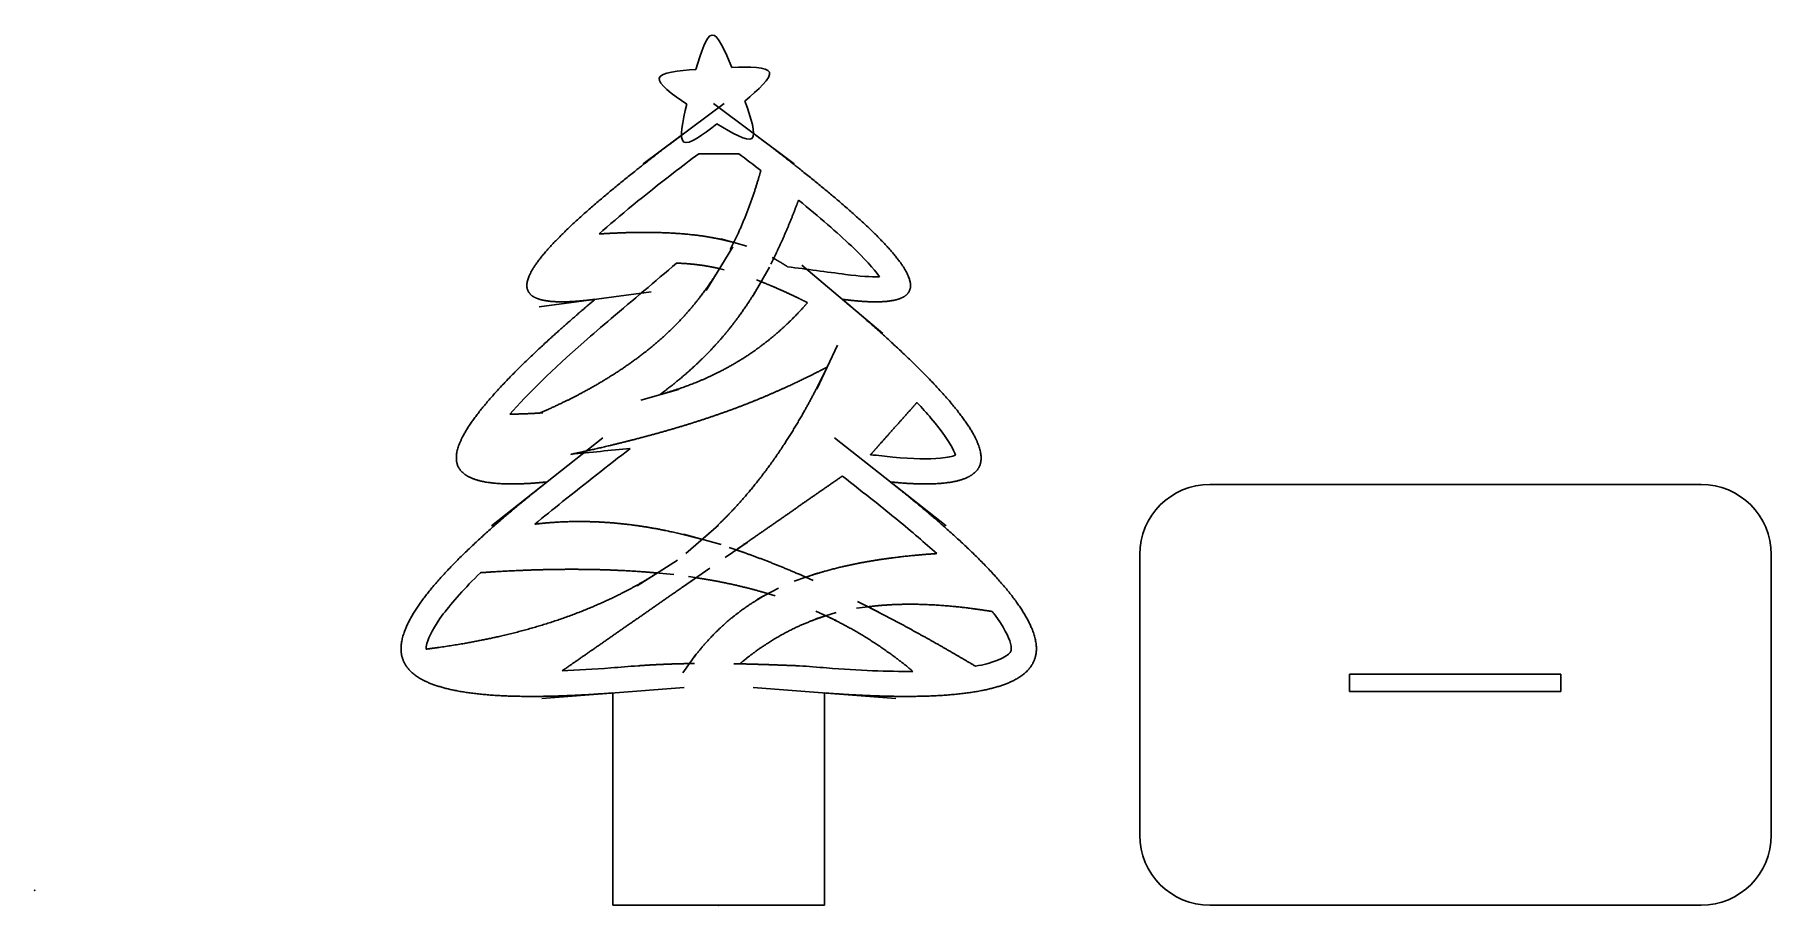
# Model space of a CAD drawing. Header units: centimetres. Extents: x -9.7 to 15, y 0 to 12.4.
import ezdxf

# ---------------------------------------------------------------- set-up
doc = ezdxf.new("R2010")
doc.units = ezdxf.units.CM
doc.header["$MEASUREMENT"] = 0
doc.layers.add('tree v4_Sketch1', color=7, linetype='Continuous')
doc.layers.add('tree v4_Sketch2', color=7, linetype='Continuous')

msp = doc.modelspace()

# ---------------------------------------------------------------- linework, layer by layer
at = {"layer": 'tree v4_Sketch1'}
for p, q in [((-1.076, 10.568), (0.076, 11.432)), ((1.076, 10.568), (-0.076, 11.432)), ((0.029, 9.5), (0.4, 9.396)), ((0.263, 9.548), (0.165, 9.349)), ((0.199, 9.387), (-0.177, 8.765)), ((0.742, 9.141), (0.822, 9.303)), ((0.761, 9.233), (0.803, 9.21)), ((-0.055, 9.091), (0.077, 9.061)), ((0.487, 8.683), (0.723, 9.096)), ((0.539, 8.915), (0.67, 8.864)), ((2.339, 8.151), (1.185, 9.127)), ((-0.963, 8.745), (-2.561, 8.533)), ((1.396, 7.358), (1.692, 7.987)), ((-1.112, 7.203), (-0.574, 7.353)), ((-2.594, 7.015), (-2.508, 7.019)), ((-3.24, 5.408), (-1.651, 6.662)), ((3.24, 5.408), (1.651, 6.662)), ((7, 6), (14, 6)), ((-0.503, 5.291), (0.035, 5.141)), ((-0.467, 5.014), (-0.001, 5.417)), ((0.094, 4.959), (0.403, 5.174)), ((0.149, 5.1), (0.347, 5.033)), ((6, 1), (6, 5)), ((15, 5), (15, 1)), ((-1.164, 4.553), (-0.589, 4.921)), ((-1.113, 4.759), (-0.64, 4.715)), ((-0.517, 4.534), (-0.128, 4.805)), ((1.076, 4.619), (1.407, 4.735)), ((1.137, 4.723), (1.347, 4.631)), ((-0.433, 4.686), (-0.212, 4.653)), ((0.554, 4.363), (0.852, 4.522)), ((0.6, 4.473), (0.805, 4.411)), ((2.293, 4.276), (1.965, 4.234)), ((1.976, 4.333), (2.282, 4.178)), ((1.675, 4.172), (1.384, 4.082)), ((1.386, 4.194), (1.673, 4.059)), ((-0.51, 3.316), (-0.325, 3.577)), ((-0.493, 3.445), (-0.343, 3.447)), ((0.213, 3.443), (0.387, 3.44)), ((8.99, 3.294), (12, 3.294)), ((8.99, 3.049), (8.99, 3.294)), ((12, 3.294), (12, 3.049)), ((-0.493, 3.106), (-2.522, 2.948)), ((-1.508, 3.027), (-1.508, 0)), ((0.493, 3.106), (2.522, 2.948)), ((1.508, 3.027), (1.508, 0)), ((12, 3.049), (8.99, 3.049)), ((-1.508, 0), (0, 0)), ((1.508, 0), (0, 0)), ((14, 0), (7, 0))]:
    msp.add_line(p, q, dxfattribs=at)
for centre, start, end in [((7, 5), 90, 180), ((14, 5), 360, 90), ((7, 1), 180, 270), ((14, 1), 270, 0)]:
    msp.add_arc(centre, 1, start, end, dxfattribs=at)
for points, degree in [([(-1.762, 8.639), (-1.862, 8.626), (-2.05, 8.605), (-2.294, 8.593), (-2.545, 8.612), (-2.725, 8.7), (-2.765, 8.856), (-2.667, 9.079), (-2.442, 9.363), (-2.102, 9.702), (-1.662, 10.089), (-1.239, 10.433), (-0.884, 10.71), (-0.631, 10.902), (-0.5, 11)], 5), ([(1.762, 8.639), (1.862, 8.626), (2.05, 8.605), (2.294, 8.593), (2.545, 8.612), (2.725, 8.7), (2.765, 8.856), (2.667, 9.079), (2.442, 9.363), (2.102, 9.702), (1.662, 10.089), (1.239, 10.433), (0.884, 10.71), (0.631, 10.902), (0.5, 11)], 5), ([(-0.285, 10.714), (-0.263, 10.714), (-0.217, 10.714), (-0.148, 10.714), (-0.057, 10.714), (0.057, 10.714), (0.148, 10.714), (0.217, 10.714), (0.263, 10.714), (0.285, 10.714)], 5), ([(0.6, 10.475), (0.499, 10.553), (0.394, 10.633), (0.285, 10.714)], 3), ([(-2.446, 6.035), (-2.562, 6.023), (-2.783, 6.006), (-3.076, 5.998), (-3.391, 6.024), (-3.651, 6.124), (-3.769, 6.293), (-3.74, 6.534), (-3.574, 6.842), (-3.283, 7.212), (-2.881, 7.636), (-2.48, 8.015), (-2.137, 8.319), (-1.89, 8.531), (-1.762, 8.639)], 5), ([(2.446, 6.035), (2.562, 6.023), (2.783, 6.006), (3.076, 5.998), (3.391, 6.024), (3.651, 6.124), (3.769, 6.293), (3.74, 6.534), (3.574, 6.842), (3.283, 7.212), (2.881, 7.636), (2.48, 8.015), (2.137, 8.319), (1.89, 8.531), (1.762, 8.639)], 5), ([(1.544, 7.672), (1.484, 7.641), (1.363, 7.578), (1.178, 7.485), (0.924, 7.366), (0.594, 7.223), (0.25, 7.087), (-0.108, 6.96), (-0.482, 6.84), (-0.87, 6.727), (-1.271, 6.621), (-1.601, 6.541), (-1.853, 6.484), (-2.024, 6.446), (-2.109, 6.428)], 5), ([(-2.978, 7), (-2.891, 7.002), (-2.805, 7.005), (-2.719, 7.008), (-2.635, 7.012), (-2.551, 7.017)], 5), ([(2.163, 6.423), (2.19, 6.453), (2.243, 6.512), (2.322, 6.602), (2.428, 6.721), (2.56, 6.87), (2.666, 6.989), (2.746, 7.079), (2.799, 7.138), (2.825, 7.168)], 5), ([(-1.261, 6.514), (-1.544, 6.486), (-1.827, 6.457), (-2.109, 6.428)], 3), ([(-1.508, 3.027), (-1.72, 3.011), (-2.127, 2.985), (-2.686, 2.966), (-3.328, 2.981), (-3.946, 3.074), (-4.363, 3.247), (-4.565, 3.505), (-4.542, 3.851), (-4.307, 4.283), (-3.876, 4.792), (-3.388, 5.256), (-2.946, 5.634), (-2.618, 5.899), (-2.446, 6.035)], 5), ([(1.508, 3.027), (1.72, 3.011), (2.127, 2.985), (2.686, 2.966), (3.328, 2.981), (3.946, 3.074), (4.363, 3.247), (4.565, 3.505), (4.542, 3.851), (4.307, 4.283), (3.876, 4.792), (3.388, 5.256), (2.946, 5.634), (2.618, 5.899), (2.446, 6.035)], 5)]:
    msp.add_open_spline(points, degree=degree, dxfattribs=at)
for points, degree, knots in [([(-1.705, 9.57), (-1.421, 9.825), (-1.061, 10.12), (-0.643, 10.442), (-0.528, 10.531), (-0.409, 10.621), (-0.285, 10.714)], 3, [0.7330291, 0.7330291, 0.7330291, 0.7330291, 0.9426292, 0.9426292, 0.9426292, 1, 1, 1, 1]), ([(0.6, 10.475), (0.573, 10.379), (0.517, 10.19), (0.446, 9.98), (0.366, 9.776), (0.278, 9.579), (0.225, 9.471), (0.214, 9.448)], 5, [0, 0, 0, 0, 0, 0, 0.1, 0.2, 0.2268012, 0.2268012, 0.2268012, 0.2268012, 0.2268012, 0.2268012]), ([(0.782, 9.222), (0.796, 9.249), (0.841, 9.342), (0.917, 9.503), (0.988, 9.668), (1.056, 9.838), (1.11, 9.98), (1.137, 10.052)], 5, [0.7571339, 0.7571339, 0.7571339, 0.7571339, 0.7571339, 0.7571339, 0.8, 0.9, 1, 1, 1, 1, 1, 1]), ([(2.293, 8.961), (2.212, 9.072), (2.073, 9.225), (1.89, 9.399), (1.688, 9.591), (1.434, 9.811), (1.137, 10.052)], 3, [0.5298574, 0.5298574, 0.5298574, 0.5298574, 0.6844686, 0.6844686, 0.6844686, 0.8547627, 0.8547627, 0.8547627, 0.8547627]), ([(-1.705, 9.57), (-1.635, 9.575), (-1.497, 9.583), (-1.295, 9.591), (-1.032, 9.596), (-0.719, 9.589), (-0.421, 9.568), (-0.175, 9.536), (0.005, 9.501), (0.126, 9.472), (0.195, 9.454), (0.214, 9.448)], 5, [0, 0, 0, 0, 0, 0, 0.1, 0.2, 0.3, 0.4, 0.5, 0.6, 0.6399489, 0.6399489, 0.6399489, 0.6399489, 0.6399489, 0.6399489]), ([(0.782, 9.222), (0.783, 9.221), (0.825, 9.199), (0.865, 9.176), (0.905, 9.152), (0.943, 9.128), (0.98, 9.103)], 5, [0.8965992, 0.8965992, 0.8965992, 0.8965992, 0.8965992, 0.8965992, 0.9, 1, 1, 1, 1, 1, 1]), ([(-2.978, 7), (-2.725, 7.289), (-2.365, 7.638), (-1.923, 8.028), (-1.799, 8.138), (-1.668, 8.25), (-1.531, 8.366), (-1.221, 8.629), (-0.91, 8.891), (-0.6, 9.154)], 3, [0.7025374, 0.7025374, 0.7025374, 0.7025374, 0.934877, 0.934877, 0.934877, 1, 1, 1, 1.1454997, 1.1454997, 1.1454997, 1.1454997]), ([(0.011, 9.076), (-0.029, 9.01), (-0.121, 8.866), (-0.272, 8.65), (-0.5, 8.375), (-0.825, 8.057), (-1.202, 7.757), (-1.616, 7.484), (-1.974, 7.285), (-2.257, 7.147), (-2.452, 7.06), (-2.551, 7.017)], 5, [0.3170145, 0.3170145, 0.3170145, 0.3170145, 0.3170145, 0.3170145, 0.4, 0.5, 0.6, 0.7, 0.8, 0.9, 1, 1, 1, 1, 1, 1]), ([(-0.6, 9.154), (-0.568, 9.153), (-0.503, 9.151), (-0.404, 9.144), (-0.283, 9.131), (-0.159, 9.112), (-0.067, 9.094), (-0.01, 9.081), (0.011, 9.076)], 5, [0, 0, 0, 0, 0, 0, 0.1, 0.2, 0.3, 0.3598811, 0.3598811, 0.3598811, 0.3598811, 0.3598811, 0.3598811]), ([(0.98, 9.103), (1.256, 9.067), (1.533, 9.03), (1.809, 8.993), (2.009, 8.967), (2.172, 8.957), (2.287, 8.961), (2.289, 8.961), (2.291, 8.961), (2.293, 8.961)], 3, [-0.1655376, -0.1655376, -0.1655376, -0.1655376, 0, 0, 0, 0.127462, 0.127462, 0.127462, 0.1297868, 0.1297868, 0.1297868, 0.1297868]), ([(-0.843, 7.278), (-0.79, 7.317), (-0.685, 7.396), (-0.531, 7.518), (-0.333, 7.691), (-0.098, 7.923), (0.122, 8.173), (0.307, 8.415), (0.442, 8.616), (0.533, 8.766), (0.587, 8.858), (0.605, 8.889)], 5, [0, 0, 0, 0, 0, 0, 0.1, 0.2, 0.3, 0.4, 0.5, 0.6, 0.6515814, 0.6515814, 0.6515814, 0.6515814, 0.6515814, 0.6515814]), ([(0.605, 8.889), (0.614, 8.886), (0.663, 8.866), (0.752, 8.83), (0.882, 8.774), (1.015, 8.714), (1.139, 8.654), (1.223, 8.612), (1.265, 8.591)], 5, [0.6759218, 0.6759218, 0.6759218, 0.6759218, 0.6759218, 0.6759218, 0.7, 0.8, 0.9, 1, 1, 1, 1, 1, 1]), ([(-0.843, 7.278), (-0.765, 7.3), (-0.598, 7.35), (-0.351, 7.435), (-0.036, 7.57), (0.329, 7.772), (0.673, 8.013), (0.924, 8.23), (1.1, 8.406), (1.211, 8.528), (1.265, 8.591)], 5, [0.4144903, 0.4144903, 0.4144903, 0.4144903, 0.4144903, 0.4144903, 0.5, 0.6, 0.7, 0.8, 0.9, 1, 1, 1, 1, 1, 1]), ([(-0.234, 5.216), (-0.174, 5.268), (-0.003, 5.422), (0.268, 5.69), (0.619, 6.098), (0.968, 6.598), (1.241, 7.066), (1.419, 7.412), (1.518, 7.617), (1.544, 7.672)], 5, [0.5464301, 0.5464301, 0.5464301, 0.5464301, 0.5464301, 0.5464301, 0.6, 0.7, 0.8, 0.9, 0.9362005, 0.9362005, 0.9362005, 0.9362005, 0.9362005, 0.9362005]), ([(3.374, 6.416), (3.369, 6.433), (3.36, 6.456), (3.348, 6.483), (3.299, 6.589), (3.188, 6.754), (3.025, 6.945), (2.965, 7.016), (2.898, 7.09), (2.825, 7.168)], 3, [0.4880689, 0.4880689, 0.4880689, 0.4880689, 0.5291614, 0.5291614, 0.5291614, 0.6876948, 0.6876948, 0.6876948, 0.745939, 0.745939, 0.745939, 0.745939]), ([(-2.621, 5.433), (-2.496, 5.537), (-2.364, 5.645), (-2.224, 5.754), (-1.903, 6.008), (-1.582, 6.261), (-1.261, 6.514)], 3, [0.9507317, 0.9507317, 0.9507317, 0.9507317, 1, 1, 1, 1.1118504, 1.1118504, 1.1118504, 1.1118504]), ([(2.163, 6.423), (2.27, 6.412), (2.376, 6.401), (2.482, 6.39), (2.766, 6.362), (2.997, 6.357), (3.159, 6.373), (3.261, 6.382), (3.335, 6.4), (3.374, 6.416)], 3, [-0.0546377, -0.0546377, -0.0546377, -0.0546377, 0, 0, 0, 0.1539159, 0.1539159, 0.1539159, 0.2497423, 0.2497423, 0.2497423, 0.2497423]), ([(0.248, 5.067), (0.391, 5.166), (0.694, 5.377), (0.997, 5.587), (1.3, 5.798), (1.602, 6.008), (1.762, 6.119)], 5, [0.6208664, 0.6208664, 0.6208664, 0.6208664, 0.6208664, 0.6208664, 0.8, 1, 1, 1, 1, 1, 1]), ([(3.106, 5.014), (3.022, 5.09), (2.934, 5.168), (2.841, 5.248), (2.653, 5.409), (2.447, 5.578), (2.224, 5.754), (2.07, 5.876), (1.916, 5.998), (1.762, 6.119)], 3, [0.8819291, 0.8819291, 0.8819291, 0.8819291, 0.9210534, 0.9210534, 0.9210534, 1, 1, 1, 1.0537123, 1.0537123, 1.0537123, 1.0537123]), ([(-2.621, 5.433), (-2.521, 5.445), (-2.318, 5.465), (-2.007, 5.479), (-1.577, 5.469), (-1.093, 5.412), (-0.706, 5.337), (-0.43, 5.269), (-0.271, 5.226), (-0.234, 5.216)], 5, [0, 0, 0, 0, 0, 0, 0.1, 0.2, 0.3, 0.4, 0.4300864, 0.4300864, 0.4300864, 0.4300864, 0.4300864, 0.4300864]), ([(0.248, 5.067), (0.366, 5.027), (0.56, 4.958), (0.758, 4.882), (0.958, 4.8), (1.162, 4.712), (1.242, 4.677)], 5, [0.507486, 0.507486, 0.507486, 0.507486, 0.507486, 0.507486, 0.6, 0.6593664, 0.6593664, 0.6593664, 0.6593664, 0.6593664, 0.6593664]), ([(1.242, 4.677), (1.261, 4.684), (1.357, 4.716), (1.533, 4.771), (1.798, 4.841), (2.165, 4.914), (2.53, 4.964), (2.814, 4.993), (3.008, 5.007), (3.106, 5.014)], 5, [0.574671, 0.574671, 0.574671, 0.574671, 0.574671, 0.574671, 0.6, 0.7, 0.8, 0.9, 1, 1, 1, 1, 1, 1]), ([(-4.17, 3.652), (-4.171, 3.669), (-4.168, 3.695), (-4.158, 3.733), (-4.134, 3.824), (-4.059, 3.973), (-3.925, 4.153), (-3.797, 4.324), (-3.619, 4.522), (-3.396, 4.741)], 3, [0.5349694, 0.5349694, 0.5349694, 0.5349694, 0.5878047, 0.5878047, 0.5878047, 0.7135682, 0.7135682, 0.7135682, 0.8338325, 0.8338325, 0.8338325, 0.8338325]), ([(-4.17, 3.652), (-3.998, 3.673), (-3.659, 3.722), (-3.165, 3.812), (-2.534, 3.97), (-1.885, 4.2), (-1.416, 4.419), (-1.102, 4.595), (-0.926, 4.705), (-0.877, 4.737)], 5, [0, 0, 0, 0, 0, 0, 0.1, 0.2, 0.3, 0.4, 0.4389209, 0.4389209, 0.4389209, 0.4389209, 0.4389209, 0.4389209]), ([(-3.396, 4.741), (-3.236, 4.753), (-2.918, 4.772), (-2.452, 4.791), (-1.943, 4.796), (-1.453, 4.78), (-1.119, 4.758), (-0.928, 4.742), (-0.877, 4.737)], 5, [0, 0, 0, 0, 0, 0, 0.1, 0.2, 0.3, 0.3375591, 0.3375591, 0.3375591, 0.3375591, 0.3375591, 0.3375591]), ([(-2.23, 3.343), (-2.07, 3.454), (-1.751, 3.676), (-1.37, 3.941), (-0.988, 4.207), (-0.607, 4.472), (-0.385, 4.626), (-0.323, 4.669)], 5, [0, 0, 0, 0, 0, 0, 0.2, 0.4, 0.4777859, 0.4777859, 0.4777859, 0.4777859, 0.4777859, 0.4777859]), ([(-0.323, 4.669), (-0.218, 4.654), (-0.004, 4.618), (0.204, 4.576), (0.407, 4.527), (0.603, 4.472), (0.703, 4.442)], 5, [0.4200508, 0.4200508, 0.4200508, 0.4200508, 0.4200508, 0.4200508, 0.5, 0.5856255, 0.5856255, 0.5856255, 0.5856255, 0.5856255, 0.5856255]), ([(-0.418, 3.446), (-0.418, 3.446), (-0.418, 3.446), (-0.418, 3.446), (-0.418, 3.446), (-0.418, 3.446), (-0.377, 3.504), (-0.292, 3.618), (-0.157, 3.781), (0.04, 3.983), (0.272, 4.175), (0.466, 4.307), (0.607, 4.39), (0.688, 4.434), (0.703, 4.442)], 5, [0, 0, 0, 0, 0, 0, 0.0007896, 0.0007896, 0.0007896, 0.0007896, 0.0007896, 0.1007896, 0.2007896, 0.3007896, 0.4007896, 0.4236348, 0.4236348, 0.4236348, 0.4236348, 0.4236348, 0.4236348]), ([(3.899, 4.188), (3.81, 4.202), (3.633, 4.229), (3.372, 4.262), (3.033, 4.29), (2.683, 4.297), (2.424, 4.286), (2.248, 4.27), (2.151, 4.258), (2.129, 4.255)], 5, [0, 0, 0, 0, 0, 0, 0.1, 0.2, 0.3, 0.4, 0.4293188, 0.4293188, 0.4293188, 0.4293188, 0.4293188, 0.4293188]), ([(2.129, 4.255), (2.145, 4.247), (2.302, 4.167), (2.602, 4.01), (2.906, 3.845), (3.215, 3.67), (3.51, 3.496), (3.659, 3.408)], 5, [0.7883749, 0.7883749, 0.7883749, 0.7883749, 0.7883749, 0.7883749, 0.8, 0.9, 1, 1, 1, 1, 1, 1]), ([(1.529, 4.127), (1.527, 4.126), (1.456, 4.104), (1.319, 4.057), (1.121, 3.977), (0.869, 3.85), (0.633, 3.701), (0.464, 3.576), (0.354, 3.487), (0.3, 3.442)], 5, [0.5966076, 0.5966076, 0.5966076, 0.5966076, 0.5966076, 0.5966076, 0.6, 0.7, 0.8, 0.9, 1, 1, 1, 1, 1, 1]), ([(1.529, 4.127), (1.596, 4.095), (1.765, 4.012), (2.027, 3.87), (2.276, 3.713), (2.512, 3.542), (2.683, 3.406), (2.767, 3.335)], 5, [0.7355919, 0.7355919, 0.7355919, 0.7355919, 0.7355919, 0.7355919, 0.8, 0.9, 1, 1, 1, 1, 1, 1]), ([(3.659, 3.408), (3.776, 3.43), (3.875, 3.456), (3.951, 3.485), (4.052, 3.522), (4.112, 3.563), (4.139, 3.588), (4.162, 3.611), (4.164, 3.618), (4.167, 3.631), (4.171, 3.645), (4.174, 3.674), (4.158, 3.733), (4.134, 3.824), (4.059, 3.973), (3.925, 4.153), (3.917, 4.164), (3.908, 4.176), (3.899, 4.188)], 3, [0.2687427, 0.2687427, 0.2687427, 0.2687427, 0.3375545, 0.3375545, 0.3375545, 0.4279514, 0.4279514, 0.4279514, 0.5059818, 0.5059818, 0.5059818, 0.5878047, 0.5878047, 0.5878047, 0.7135682, 0.7135682, 0.7135682, 0.7216336, 0.7216336, 0.7216336, 0.7216336]), ([(-1.15, 3.414), (-1.279, 3.404), (-1.407, 3.394), (-1.536, 3.384), (-1.782, 3.364), (-2.014, 3.351), (-2.23, 3.343)], 3, [-0.0363292, -0.0363292, -0.0363292, -0.0363292, 0, 0, 0, 0.0709043, 0.0709043, 0.0709043, 0.0709043]), ([(-1.15, 3.414), (-1.059, 3.421), (-0.912, 3.43), (-0.766, 3.437), (-0.619, 3.442), (-0.473, 3.445), (-0.418, 3.446)], 5, [0, 0, 0, 0, 0, 0, 0.2, 0.3185287, 0.3185287, 0.3185287, 0.3185287, 0.3185287, 0.3185287]), ([(0.3, 3.442), (0.378, 3.44), (0.548, 3.436), (0.718, 3.43), (0.888, 3.424), (1.058, 3.417), (1.15, 3.414)], 5, [0.6306185, 0.6306185, 0.6306185, 0.6306185, 0.6306185, 0.6306185, 0.8, 1, 1, 1, 1, 1, 1]), ([(1.15, 3.414), (1.279, 3.404), (1.407, 3.394), (1.536, 3.384), (1.999, 3.348), (2.412, 3.331), (2.767, 3.335)], 3, [-0.0363292, -0.0363292, -0.0363292, -0.0363292, 0, 0, 0, 0.1335316, 0.1335316, 0.1335316, 0.1335316])]:
    msp.add_open_spline(points, degree=degree, knots=knots, dxfattribs=at)
msp.add_point((0, 0), dxfattribs=at)
at = {"layer": 'tree v4_Sketch2', "extrusion": (0.09008, 0.022558, -0.995679)}
for points in [[(-0.324, 11.917, 0.076), (-0.252, 12.159, 0.088), (-0.108, 12.644, 0.112), (0.089, 12.178, 0.119), (0.188, 11.945, 0.123)], [(-0.455, 11.42, 0.053), (-0.662, 11.564, 0.037), (-1.077, 11.853, 0.006), (-0.575, 11.896, 0.053), (-0.324, 11.917, 0.076)], [(0.188, 11.945, 0.123), (0.439, 11.95, 0.146), (0.943, 11.961, 0.192), (0.563, 11.63, 0.15), (0.373, 11.465, 0.129)], [(-0.025, 11.14, 0.085), (-0.225, 10.987, 0.064), (-0.625, 10.681, 0.021), (-0.512, 11.174, 0.042), (-0.455, 11.42, 0.053)]]:
    msp.add_open_spline(points, degree=3, dxfattribs=at)
at = {"layer": 'tree v4_Sketch2', "extrusion": (-0.09008, -0.022558, 0.995679)}
msp.add_open_spline([(0.373, 11.465, 0.129), (0.456, 11.226, 0.131), (0.623, 10.748, 0.135), (0.191, 11.01, 0.102), (-0.025, 11.14, 0.085)], degree=3, dxfattribs=at)
at = {"layer": 'tree v4_Sketch2'}
msp.add_point((-9.748, 0.213, -1.042), dxfattribs=at)

doc.saveas('drawing.dxf')
